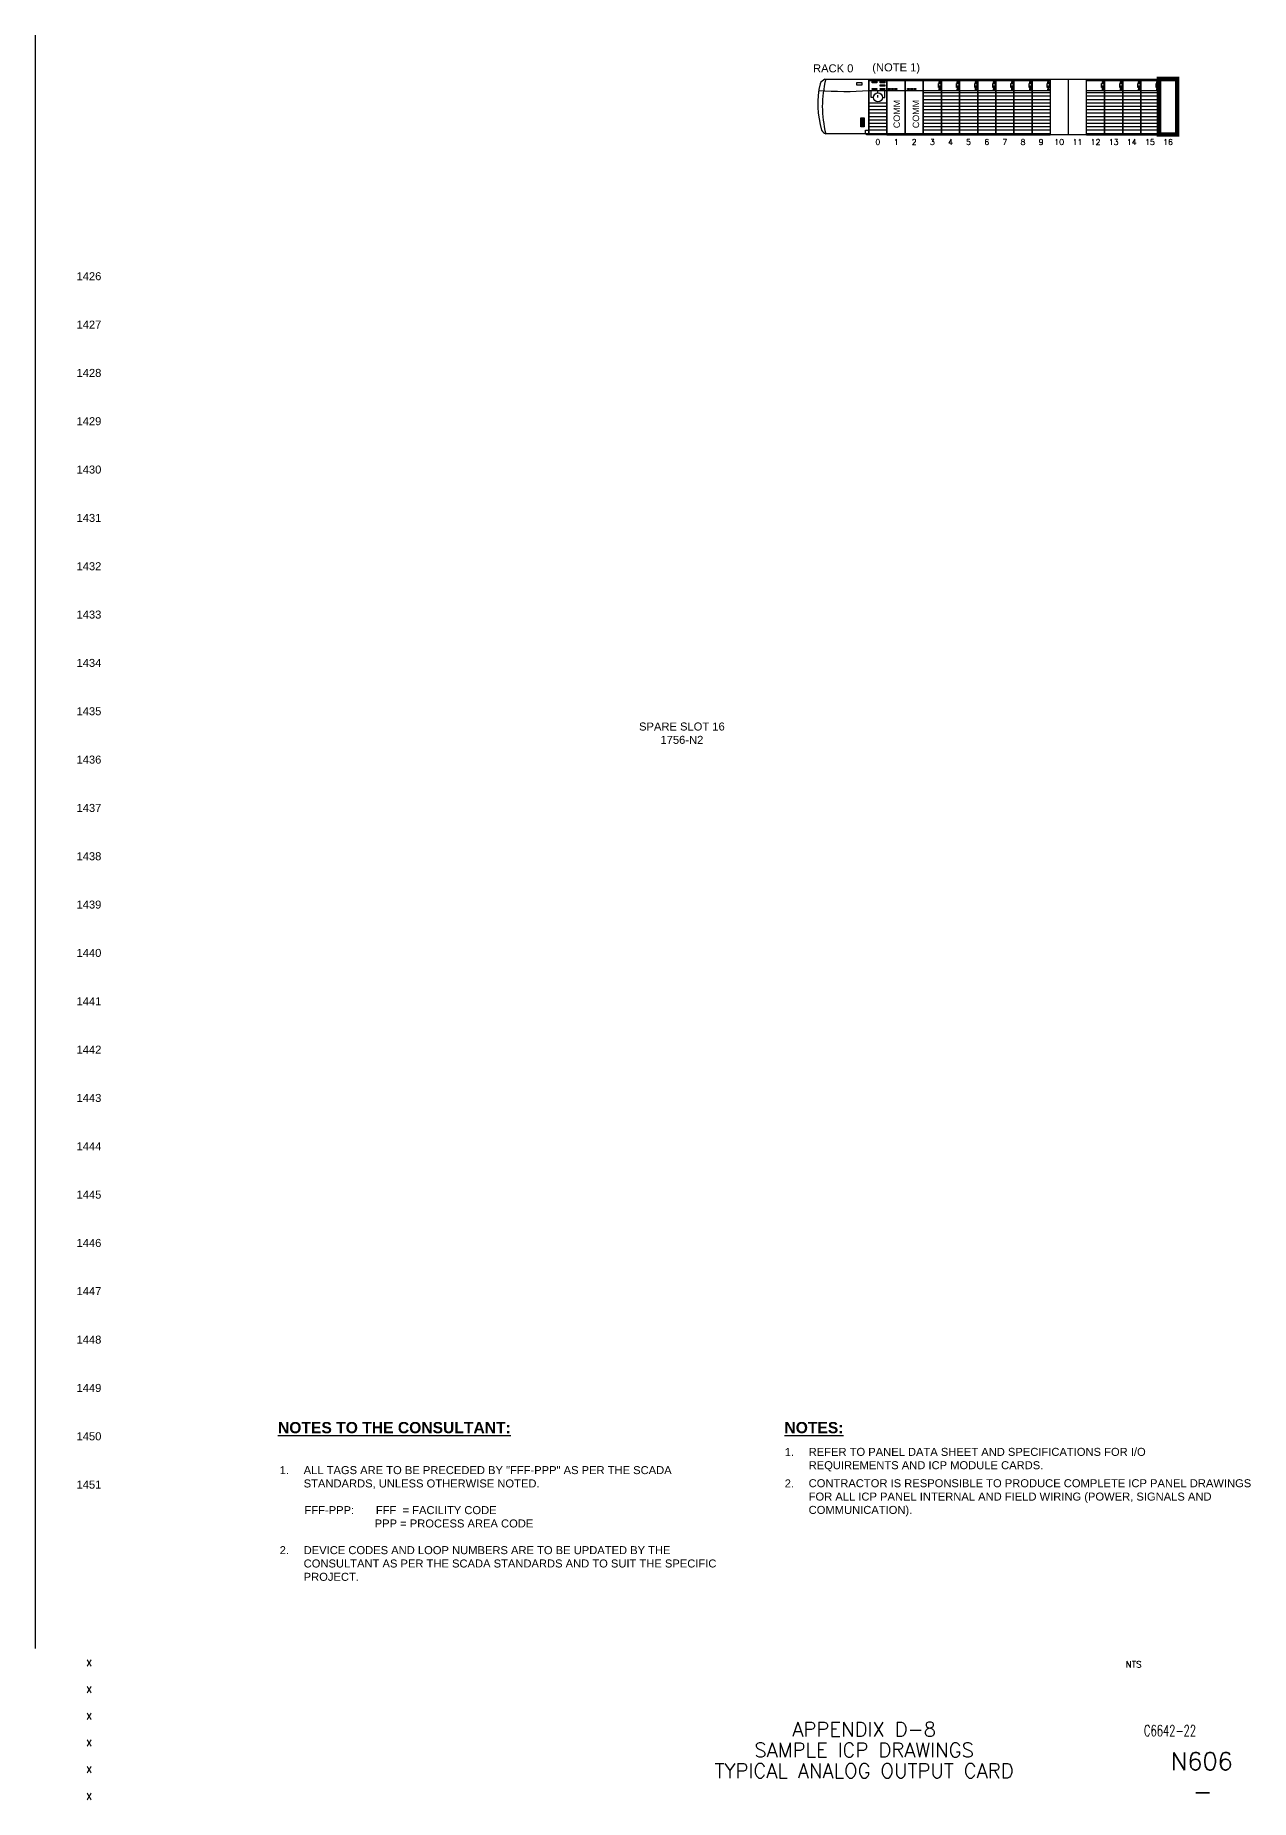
# Paper-space layout 'ANALOG OUTPUT CARD - A1 Sheet' of a CAD drawing. Extents: x 50 to 812, y 22 to 574.
# Drawn here: x 432 to 812, y 23 to 574 of the extents above; entities that cross this region are included whole.
import ezdxf
from ezdxf.enums import TextEntityAlignment as Align

# ---------------------------------------------------------------- set-up
doc = ezdxf.new("R2010")
doc.units = 0
doc.layers.add('BOR-A1', color=7, linetype='Continuous')
doc.layers.add('N-ANNO-TEXT', color=2, linetype='Continuous')
doc.layers.add('N-EQPM', color=4, linetype='Continuous', lineweight=25)
doc.styles.add('_CGS_2-5_NOTES', font='arial.ttf', dxfattribs={"height": 2.5})
doc.styles.add('_CGS_3-5_SUBHEADING', font='arialbd.ttf', dxfattribs={"height": 3.5})
doc.styles.add('STD2-0', font='simplex.shx', dxfattribs={"height": 2})
doc.styles.add('STD3-5', font='simplex.shx', dxfattribs={"height": 3.5})
doc.styles.add('STD4-5', font='simplex.shx', dxfattribs={"height": 4.5})
doc.styles.add('STD5-5', font='SIMPLEX')

# ---------------------------------------------------------------- blocks, each defined once
blk = doc.blocks.new('CGS A1 TITLE ATT')
at = {"layer": 'BOR-A1', "color": 1}
for tag, p, height, style in [('DATE', (448.47, 64.4), 2, 'STD2-0'), ('DRAWN', (448.47, 56.08), 2, 'STD2-0'), ('DESIGNER', (448.47, 47.76), 2, 'STD2-0'), ('FILE', (783.85, 42.55), 3.5, 'STD3-5'), ('CHECKED', (448.47, 39.44), 2, 'STD2-0'), ('ENGINEER', (448.47, 31.12), 2, 'STD2-0'), ('AD909', (787.49, 32), 5.5, 'STD5-5'), ('APPROVED', (448.47, 22.72), 2, 'STD2-0')]:
    blk.add_attdef(tag, p, '', height=height, dxfattribs=dict(at, style=style))
at = {"layer": 'BOR-A1', "color": 1, "style": 'STD2-0', "flags": 4}
blk.add_attdef('SCALE', (773.37, 64), '', height=2, dxfattribs=at)
at = {"layer": 'BOR-A1', "color": 1, "style": 'STD4-5'}
for tag, p in [('TITLE-1', (691.59, 44.75)), ('TITLE-2', (691.59, 38.25)), ('TITLE-3', (691.59, 31.75)), ('TITLE-4', (691.59, 25.25))]:
    blk.add_attdef(tag, text='', height=4.5, dxfattribs=at).set_placement(p, align=Align.MIDDLE_CENTER)
at = {"layer": 'BOR-A1', "color": 1, "style": 'STD5-5'}
blk.add_attdef('999', text='', height=5.5, dxfattribs=at).set_placement((800.49, 22.5), align=Align.RIGHT)

psp = doc.layouts.new('ANALOG OUTPUT CARD - A1 Sheet')

# ---------------------------------------------------------------- linework, layer by layer
psp.add_line((698.74, 543.24), (693.07, 543.24))
for points in [[(698.74, 542.89), (704.41, 542.89), (704.41, 543.24), (698.74, 543.24)], [(704.41, 542.89), (710.08, 542.89), (710.08, 543.24), (704.41, 543.24)]]:
    psp.add_lwpolyline(points, close=True)
at = {"layer": 'N-EQPM'}
for p, q in [((432.5, 574), (432.5, 70)), ((693.07, 559.9), (698.74, 559.9)), ((698.74, 559.9), (704.41, 559.9)), ((699.15, 557.36), (699.79, 557.36)), ((699.15, 557.08), (699.15, 557.36)), ((699.79, 557.08), (699.15, 557.08)), ((699.79, 557.36), (699.79, 557.08)), ((700.14, 557.36), (700.78, 557.36)), ((700.14, 557.08), (700.14, 557.36)), ((700.78, 557.08), (700.14, 557.08)), ((700.78, 557.36), (700.78, 557.08)), ((701.13, 557.36), (701.77, 557.36)), ((701.13, 557.08), (701.13, 557.36)), ((701.77, 557.08), (701.13, 557.08)), ((701.77, 557.36), (701.77, 557.08)), ((704.41, 559.9), (710.08, 559.9)), ((705.14, 557.36), (705.78, 557.36)), ((705.14, 557.08), (705.14, 557.36)), ((705.78, 557.08), (705.14, 557.08)), ((705.78, 557.36), (705.78, 557.08)), ((706.14, 557.36), (706.78, 557.36)), ((706.14, 557.08), (706.14, 557.36)), ((706.78, 557.08), (706.14, 557.08)), ((706.78, 557.36), (706.78, 557.08)), ((707.13, 557.36), (707.77, 557.36)), ((707.13, 557.08), (707.13, 557.36)), ((707.77, 557.08), (707.13, 557.08)), ((707.77, 557.36), (707.77, 557.08)), ((710.08, 559.9), (715.75, 559.9)), ((715.03, 559.58), (715.06, 559.57)), ((715.32, 559.47), (715.33, 559.48)), ((715.75, 560.25), (715.75, 542.89)), ((715.75, 559.9), (721.42, 559.9)), ((720.7, 559.58), (720.73, 559.57)), ((720.99, 559.47), (721, 559.48)), ((721.42, 559.9), (727.09, 559.9)), ((726.37, 559.58), (726.4, 559.57)), ((726.66, 559.47), (726.67, 559.48)), ((727.09, 559.9), (732.76, 559.9)), ((732.04, 559.58), (732.07, 559.57)), ((732.33, 559.47), (732.34, 559.48)), ((732.76, 559.9), (738.42, 559.9)), ((737.7, 559.58), (737.74, 559.57)), ((738, 559.47), (738, 559.48)), ((738.42, 559.9), (744.09, 559.9)), ((743.37, 559.58), (743.41, 559.57)), ((743.67, 559.47), (743.67, 559.48)), ((744.09, 560.25), (744.09, 542.89)), ((744.09, 559.9), (749.76, 559.9)), ((749.04, 559.58), (749.08, 559.57)), ((749.34, 559.47), (749.34, 559.48)), ((755.43, 560.25), (755.43, 542.89)), ((761.1, 559.9), (766.77, 559.9)), ((766.05, 559.58), (766.09, 559.57)), ((766.34, 559.47), (766.35, 559.48)), ((766.77, 559.9), (772.44, 559.9)), ((771.72, 559.58), (771.75, 559.57)), ((772.01, 559.47), (772.02, 559.48)), ((772.44, 559.9), (778.11, 559.9)), ((777.39, 559.58), (777.42, 559.57)), ((777.68, 559.47), (777.69, 559.48)), ((778.11, 559.9), (783.78, 559.9)), ((783.06, 559.58), (783.09, 559.57)), ((783.35, 559.47), (783.36, 559.48)), ((693.07, 556.71), (698.74, 556.71)), ((698.74, 552.81), (693.07, 552.81)), ((698.74, 551.75), (693.07, 551.75)), ((693.78, 554.58), (693.78, 556.71)), ((694.49, 554.58), (693.78, 554.58)), ((695.91, 556), (695.91, 556.71)), ((695.91, 554.58), (695.91, 555.29)), ((697.33, 554.58), (698.03, 554.58)), ((698.03, 554.58), (698.03, 556.71)), ((698.74, 556.71), (704.41, 556.71)), ((704.41, 556.71), (710.08, 556.71)), ((710.08, 556.71), (715.75, 556.71)), ((715.75, 556), (710.08, 556)), ((715.75, 554.94), (710.08, 554.94)), ((715.75, 553.87), (710.08, 553.87)), ((715.75, 552.81), (710.08, 552.81)), ((715.75, 551.75), (710.08, 551.75)), ((715.75, 556.71), (721.42, 556.71)), ((721.42, 556), (715.75, 556)), ((721.42, 554.94), (715.75, 554.94)), ((721.42, 553.87), (715.75, 553.87)), ((721.42, 552.81), (715.75, 552.81)), ((721.42, 551.75), (715.75, 551.75)), ((721.42, 556.71), (727.09, 556.71)), ((727.09, 556), (721.42, 556)), ((727.09, 554.94), (721.42, 554.94)), ((727.09, 553.87), (721.42, 553.87)), ((727.09, 552.81), (721.42, 552.81)), ((727.09, 551.75), (721.42, 551.75)), ((727.09, 556.71), (732.76, 556.71)), ((732.76, 556), (727.09, 556)), ((732.76, 554.94), (727.09, 554.94)), ((732.76, 553.87), (727.09, 553.87)), ((732.76, 552.81), (727.09, 552.81)), ((732.76, 551.75), (727.09, 551.75)), ((732.76, 556.71), (738.42, 556.71)), ((738.42, 556), (732.76, 556)), ((738.42, 554.94), (732.76, 554.94)), ((738.42, 553.87), (732.76, 553.87)), ((738.42, 552.81), (732.76, 552.81)), ((738.42, 551.75), (732.76, 551.75)), ((738.42, 556.71), (744.09, 556.71)), ((744.09, 556), (738.42, 556)), ((744.09, 554.94), (738.42, 554.94)), ((744.09, 553.87), (738.42, 553.87)), ((744.09, 552.81), (738.42, 552.81)), ((744.09, 551.75), (738.42, 551.75)), ((744.09, 556.71), (749.76, 556.71)), ((749.76, 556), (744.09, 556)), ((749.76, 554.94), (744.09, 554.94)), ((749.76, 553.87), (744.09, 553.87)), ((749.76, 552.81), (744.09, 552.81)), ((749.76, 551.75), (744.09, 551.75)), ((761.1, 556.71), (766.77, 556.71)), ((766.77, 556), (761.1, 556)), ((766.77, 554.94), (761.1, 554.94)), ((766.77, 553.87), (761.1, 553.87)), ((766.77, 552.81), (761.1, 552.81)), ((766.77, 551.75), (761.1, 551.75)), ((766.77, 556.71), (772.44, 556.71)), ((772.44, 556), (766.77, 556)), ((772.44, 554.94), (766.77, 554.94)), ((772.44, 553.87), (766.77, 553.87)), ((772.44, 552.81), (766.77, 552.81)), ((772.44, 551.75), (766.77, 551.75)), ((772.44, 556.71), (778.11, 556.71)), ((778.11, 556), (772.44, 556)), ((778.11, 554.94), (772.44, 554.94)), ((778.11, 553.87), (772.44, 553.87)), ((778.11, 552.81), (772.44, 552.81)), ((778.11, 551.75), (772.44, 551.75)), ((778.11, 556.71), (783.78, 556.71)), ((783.78, 556), (778.11, 556)), ((783.78, 554.94), (778.11, 554.94)), ((783.78, 553.87), (778.11, 553.87)), ((783.78, 552.81), (778.11, 552.81)), ((783.78, 551.75), (778.11, 551.75)), ((690.59, 547.85), (691.66, 547.85)), ((691.66, 547.14), (690.59, 547.14)), ((691.66, 546.43), (690.59, 546.43)), ((698.74, 550.69), (693.07, 550.69)), ((698.74, 549.62), (693.07, 549.62)), ((698.74, 548.56), (693.07, 548.56)), ((698.74, 547.5), (693.07, 547.5)), ((698.74, 546.43), (693.07, 546.43)), ((715.75, 550.69), (710.08, 550.69)), ((715.75, 549.62), (710.08, 549.62)), ((715.75, 548.56), (710.08, 548.56)), ((715.75, 547.5), (710.08, 547.5)), ((715.75, 546.43), (710.08, 546.43)), ((721.42, 550.69), (715.75, 550.69)), ((721.42, 549.62), (715.75, 549.62)), ((721.42, 548.56), (715.75, 548.56)), ((721.42, 547.5), (715.75, 547.5)), ((721.42, 546.43), (715.75, 546.43)), ((727.09, 550.69), (721.42, 550.69)), ((727.09, 549.62), (721.42, 549.62)), ((727.09, 548.56), (721.42, 548.56)), ((727.09, 547.5), (721.42, 547.5)), ((727.09, 546.43), (721.42, 546.43)), ((732.76, 550.69), (727.09, 550.69)), ((732.76, 549.62), (727.09, 549.62)), ((732.76, 548.56), (727.09, 548.56)), ((732.76, 547.5), (727.09, 547.5)), ((732.76, 546.43), (727.09, 546.43)), ((738.42, 550.69), (732.76, 550.69)), ((738.42, 549.62), (732.76, 549.62)), ((738.42, 548.56), (732.76, 548.56)), ((738.42, 547.5), (732.76, 547.5)), ((738.42, 546.43), (732.76, 546.43)), ((744.09, 550.69), (738.42, 550.69)), ((744.09, 549.62), (738.42, 549.62)), ((744.09, 548.56), (738.42, 548.56)), ((744.09, 547.5), (738.42, 547.5)), ((744.09, 546.43), (738.42, 546.43)), ((749.76, 550.69), (744.09, 550.69)), ((749.76, 549.62), (744.09, 549.62)), ((749.76, 548.56), (744.09, 548.56)), ((749.76, 547.5), (744.09, 547.5)), ((749.76, 546.43), (744.09, 546.43)), ((766.77, 550.69), (761.1, 550.69)), ((766.77, 549.62), (761.1, 549.62)), ((766.77, 548.56), (761.1, 548.56)), ((766.77, 547.5), (761.1, 547.5)), ((766.77, 546.43), (761.1, 546.43)), ((772.44, 550.69), (766.77, 550.69)), ((772.44, 549.62), (766.77, 549.62)), ((772.44, 548.56), (766.77, 548.56)), ((772.44, 547.5), (766.77, 547.5)), ((772.44, 546.43), (766.77, 546.43)), ((778.11, 550.69), (772.44, 550.69)), ((778.11, 549.62), (772.44, 549.62)), ((778.11, 548.56), (772.44, 548.56)), ((778.11, 547.5), (772.44, 547.5)), ((778.11, 546.43), (772.44, 546.43)), ((783.78, 550.69), (778.11, 550.69)), ((783.78, 549.62), (778.11, 549.62)), ((783.78, 548.56), (778.11, 548.56)), ((783.78, 547.5), (778.11, 547.5)), ((783.78, 546.43), (778.11, 546.43)), ((691.66, 545.72), (690.59, 545.72)), ((698.74, 545.37), (693.07, 545.37)), ((698.74, 544.31), (693.07, 544.31)), ((704.41, 543.24), (698.74, 543.24)), ((710.08, 543.24), (704.41, 543.24)), ((715.75, 545.37), (710.08, 545.37)), ((715.75, 544.31), (710.08, 544.31)), ((715.75, 543.24), (710.08, 543.24)), ((721.42, 545.37), (715.75, 545.37)), ((721.42, 544.31), (715.75, 544.31)), ((721.42, 543.24), (715.75, 543.24)), ((727.09, 545.37), (721.42, 545.37)), ((727.09, 544.31), (721.42, 544.31)), ((727.09, 543.24), (721.42, 543.24)), ((732.76, 545.37), (727.09, 545.37)), ((732.76, 544.31), (727.09, 544.31)), ((732.76, 543.24), (727.09, 543.24)), ((738.42, 545.37), (732.76, 545.37)), ((738.42, 544.31), (732.76, 544.31)), ((738.42, 543.24), (732.76, 543.24)), ((744.09, 545.37), (738.42, 545.37)), ((744.09, 544.31), (738.42, 544.31)), ((744.09, 543.24), (738.42, 543.24)), ((749.76, 545.37), (744.09, 545.37)), ((749.76, 544.31), (744.09, 544.31)), ((749.76, 543.24), (744.09, 543.24)), ((766.77, 545.37), (761.1, 545.37)), ((766.77, 544.31), (761.1, 544.31)), ((766.77, 543.24), (761.1, 543.24)), ((772.44, 545.37), (766.77, 545.37)), ((772.44, 544.31), (766.77, 544.31)), ((772.44, 543.24), (766.77, 543.24)), ((778.11, 545.37), (772.44, 545.37)), ((778.11, 544.31), (772.44, 544.31)), ((778.11, 543.24), (772.44, 543.24)), ((783.78, 545.37), (778.11, 545.37)), ((783.78, 544.31), (778.11, 544.31)), ((783.78, 543.24), (778.11, 543.24))]:
    psp.add_line(p, q, dxfattribs=at)
for points in [[(679.35, 560.25), (693.07, 560.25), (693.07, 543.24), (679.61, 543.24)], [(715.32, 559.47), (715, 559.47)], [(715.31, 557.22), (715.03, 557.22)], [(720.99, 559.47), (720.67, 559.47)], [(720.98, 557.22), (720.7, 557.22)], [(726.66, 559.47), (726.33, 559.47)], [(726.65, 557.22), (726.37, 557.22)], [(732.33, 559.47), (732, 559.47)], [(732.32, 557.22), (732.04, 557.22)], [(738, 559.47), (737.67, 559.47)], [(737.99, 557.22), (737.71, 557.22)], [(743.67, 559.47), (743.34, 559.47)], [(743.66, 557.22), (743.38, 557.22)], [(749.34, 559.47), (749.01, 559.47)], [(749.33, 557.22), (749.05, 557.22)], [(766.34, 559.47), (766.02, 559.47)], [(766.33, 557.22), (766.05, 557.22)], [(772.01, 559.47), (771.69, 559.47)], [(772, 557.22), (771.72, 557.22)], [(777.68, 559.47), (777.35, 559.47)], [(777.67, 557.22), (777.39, 557.22)], [(783.35, 559.47), (783.02, 559.47)], [(783.34, 557.22), (783.06, 557.22)]]:
    psp.add_lwpolyline(points, dxfattribs=at)
for points in [[(690.95, 559.19), (689.18, 559.19), (689.18, 558.48), (690.95, 558.48)], [(698.74, 543.24), (693.07, 543.24), (693.07, 560.25), (698.74, 560.25)], [(693.07, 560.25), (789.45, 560.25), (789.45, 542.89), (693.07, 542.89)], [(694.14, 559.54), (695.55, 559.54), (695.55, 559.19), (694.14, 559.19)], [(694.14, 557.42), (695.55, 557.42), (695.55, 557.06), (694.14, 557.06)], [(696.62, 559.54), (698.03, 559.54), (698.03, 559.19), (696.62, 559.19)], [(696.62, 558.48), (698.03, 558.48), (698.03, 558.13), (696.62, 558.13)], [(696.62, 557.42), (698.03, 557.42), (698.03, 557.06), (696.62, 557.06)], [(704.41, 543.24), (698.74, 543.24), (698.74, 560.25), (704.41, 560.25)], [(710.08, 543.24), (704.41, 543.24), (704.41, 560.25), (710.08, 560.25)], [(715.75, 543.24), (710.08, 543.24), (710.08, 560.25), (715.75, 560.25)], [(714.82, 558.9), (715.53, 558.9), (715.53, 557.66), (714.82, 557.66)], [(714.91, 557.75), (715.44, 557.75), (715.44, 558.1), (714.91, 558.1)], [(721.42, 543.24), (715.75, 543.24), (715.75, 560.25), (721.42, 560.25)], [(720.49, 558.9), (721.2, 558.9), (721.2, 557.66), (720.49, 557.66)], [(720.58, 557.75), (721.11, 557.75), (721.11, 558.1), (720.58, 558.1)], [(727.09, 543.24), (721.42, 543.24), (721.42, 560.25), (727.09, 560.25)], [(726.16, 558.9), (726.87, 558.9), (726.87, 557.66), (726.16, 557.66)], [(726.25, 557.75), (726.78, 557.75), (726.78, 558.1), (726.25, 558.1)], [(732.76, 543.24), (727.09, 543.24), (727.09, 560.25), (732.76, 560.25)], [(731.83, 558.9), (732.53, 558.9), (732.53, 557.66), (731.83, 557.66)], [(731.91, 557.75), (732.45, 557.75), (732.45, 558.1), (731.91, 558.1)], [(738.42, 543.24), (732.76, 543.24), (732.76, 560.25), (738.42, 560.25)], [(737.5, 558.9), (738.2, 558.9), (738.2, 557.66), (737.5, 557.66)], [(737.58, 557.75), (738.12, 557.75), (738.12, 558.1), (737.58, 558.1)], [(744.09, 543.24), (738.42, 543.24), (738.42, 560.25), (744.09, 560.25)], [(743.16, 558.9), (743.87, 558.9), (743.87, 557.66), (743.16, 557.66)], [(743.25, 557.75), (743.78, 557.75), (743.78, 558.1), (743.25, 558.1)], [(749.76, 543.24), (744.09, 543.24), (744.09, 560.25), (749.76, 560.25)], [(748.83, 558.9), (749.54, 558.9), (749.54, 557.66), (748.83, 557.66)], [(748.92, 557.75), (749.45, 557.75), (749.45, 558.1), (748.92, 558.1)], [(766.77, 543.24), (761.1, 543.24), (761.1, 560.25), (766.77, 560.25)], [(765.84, 558.9), (766.55, 558.9), (766.55, 557.66), (765.84, 557.66)], [(765.93, 557.75), (766.46, 557.75), (766.46, 558.1), (765.93, 558.1)], [(772.44, 543.24), (766.77, 543.24), (766.77, 560.25), (772.44, 560.25)], [(771.51, 558.9), (772.22, 558.9), (772.22, 557.66), (771.51, 557.66)], [(771.6, 557.75), (772.13, 557.75), (772.13, 558.1), (771.6, 558.1)], [(778.11, 543.24), (772.44, 543.24), (772.44, 560.25), (778.11, 560.25)], [(777.18, 558.9), (777.89, 558.9), (777.89, 557.66), (777.18, 557.66)], [(777.27, 557.75), (777.8, 557.75), (777.8, 558.1), (777.27, 558.1)], [(783.78, 543.24), (778.11, 543.24), (778.11, 560.25), (783.78, 560.25)], [(782.85, 558.9), (783.56, 558.9), (783.56, 557.66), (782.85, 557.66)], [(782.94, 557.75), (783.47, 557.75), (783.47, 558.1), (782.94, 558.1)], [(690.59, 548.2), (691.66, 548.2), (691.66, 545.37), (690.59, 545.37)], [(693.07, 543.24), (692.01, 543.24), (692.01, 544.31), (693.07, 544.31)], [(692.36, 543.24), (698.74, 543.24), (698.74, 542.89), (692.36, 542.89)], [(710.08, 542.89), (715.75, 542.89), (715.75, 543.24), (710.08, 543.24)], [(715.75, 542.89), (721.42, 542.89), (721.42, 543.24), (715.75, 543.24)], [(721.42, 542.89), (727.09, 542.89), (727.09, 543.24), (721.42, 543.24)], [(727.09, 542.89), (732.76, 542.89), (732.76, 543.24), (727.09, 543.24)], [(732.76, 542.89), (738.42, 542.89), (738.42, 543.24), (732.76, 543.24)], [(738.42, 542.89), (744.09, 542.89), (744.09, 543.24), (738.42, 543.24)], [(744.09, 542.89), (749.76, 542.89), (749.76, 543.24), (744.09, 543.24)], [(761.1, 542.89), (766.77, 542.89), (766.77, 543.24), (761.1, 543.24)], [(766.77, 542.89), (772.44, 542.89), (772.44, 543.24), (766.77, 543.24)], [(772.44, 542.89), (778.11, 542.89), (778.11, 543.24), (772.44, 543.24)], [(778.11, 542.89), (783.78, 542.89), (783.78, 543.24), (778.11, 543.24)]]:
    psp.add_lwpolyline(points, close=True, dxfattribs=at)
for points in [[(715, 559.47), (714.99, 559.47, 0.414214), (714.95, 559.44), (714.95, 559.3)], [(715, 557.22), (714.99, 557.22, 0.414214), (714.95, 557.18), (714.95, 557.04)], [(715.4, 557.04), (715.4, 557.18, 0.414214), (715.36, 557.22), (715.35, 557.22)], [(715.4, 559.3), (715.4, 559.44, 0.417757), (715.36, 559.47), (715.36, 559.47)], [(720.67, 559.47), (720.66, 559.47, 0.414214), (720.62, 559.44), (720.62, 559.3)], [(720.67, 557.22), (720.66, 557.22, 0.414214), (720.62, 557.18), (720.62, 557.04)], [(721.06, 557.04), (721.06, 557.18, 0.414214), (721.03, 557.22), (721.02, 557.22)], [(721.06, 559.3), (721.06, 559.44, 0.417757), (721.03, 559.47), (721.03, 559.47)], [(726.33, 559.47), (726.33, 559.47, 0.414214), (726.29, 559.44), (726.29, 559.3)], [(726.33, 557.22), (726.33, 557.22, 0.414214), (726.29, 557.18), (726.29, 557.04)], [(726.73, 557.04), (726.73, 557.18, 0.414214), (726.7, 557.22), (726.69, 557.22)], [(726.73, 559.3), (726.73, 559.44, 0.417757), (726.7, 559.47), (726.7, 559.47)], [(732, 559.47), (731.99, 559.47, 0.414214), (731.96, 559.44), (731.96, 559.3)], [(732, 557.22), (731.99, 557.22, 0.414214), (731.96, 557.18), (731.96, 557.04)], [(732.4, 557.04), (732.4, 557.18, 0.414214), (732.37, 557.22), (732.36, 557.22)], [(732.4, 559.3), (732.4, 559.44, 0.417757), (732.37, 559.47), (732.37, 559.47)], [(737.67, 559.47), (737.66, 559.47, 0.414214), (737.63, 559.44), (737.63, 559.3)], [(737.67, 557.22), (737.66, 557.22, 0.414214), (737.63, 557.18), (737.63, 557.04)], [(738.07, 557.04), (738.07, 557.18, 0.414214), (738.04, 557.22), (738.03, 557.22)], [(738.07, 559.3), (738.07, 559.44, 0.417757), (738.04, 559.47), (738.04, 559.47)], [(743.34, 559.47), (743.33, 559.47, 0.414214), (743.3, 559.44), (743.3, 559.3)], [(743.34, 557.22), (743.33, 557.22, 0.414214), (743.3, 557.18), (743.3, 557.04)], [(743.74, 557.04), (743.74, 557.18, 0.414214), (743.7, 557.22), (743.7, 557.22)], [(743.74, 559.3), (743.74, 559.44, 0.417757), (743.71, 559.47), (743.71, 559.47)], [(749.01, 559.47), (749, 559.47, 0.414214), (748.97, 559.44), (748.97, 559.3)], [(749.01, 557.22), (749, 557.22, 0.414214), (748.97, 557.18), (748.97, 557.04)], [(749.41, 557.04), (749.41, 557.18, 0.414214), (749.37, 557.22), (749.36, 557.22)], [(749.41, 559.3), (749.41, 559.44, 0.417757), (749.38, 559.47), (749.38, 559.47)], [(766.02, 559.47), (766.01, 559.47, 0.414214), (765.97, 559.44), (765.97, 559.3)], [(766.02, 557.22), (766.01, 557.22, 0.414214), (765.97, 557.18), (765.97, 557.04)], [(766.42, 557.04), (766.42, 557.18, 0.414214), (766.38, 557.22), (766.37, 557.22)], [(766.42, 559.3), (766.42, 559.44, 0.417757), (766.39, 559.47), (766.39, 559.47)], [(771.69, 559.47), (771.68, 559.47, 0.414214), (771.64, 559.44), (771.64, 559.3)], [(771.69, 557.22), (771.68, 557.22, 0.414214), (771.64, 557.18), (771.64, 557.04)], [(772.08, 557.04), (772.08, 557.18, 0.414214), (772.05, 557.22), (772.04, 557.22)], [(772.08, 559.3), (772.08, 559.44, 0.417757), (772.05, 559.47), (772.05, 559.47)], [(777.35, 559.47), (777.35, 559.47, 0.414214), (777.31, 559.44), (777.31, 559.3)], [(777.35, 557.22), (777.35, 557.22, 0.414214), (777.31, 557.18), (777.31, 557.04)], [(777.75, 557.04), (777.75, 557.18, 0.414214), (777.72, 557.22), (777.71, 557.22)], [(777.75, 559.3), (777.75, 559.44, 0.417757), (777.72, 559.47), (777.72, 559.47)], [(783.02, 559.47), (783.01, 559.47, 0.414214), (782.98, 559.44), (782.98, 559.3)], [(783.02, 557.22), (783.01, 557.22, 0.414214), (782.98, 557.18), (782.98, 557.04)], [(783.42, 557.04), (783.42, 557.18, 0.414214), (783.39, 557.22), (783.38, 557.22)], [(783.42, 559.3), (783.42, 559.44, 0.417757), (783.39, 559.47), (783.39, 559.47)]]:
    psp.add_lwpolyline(points, format="xyb", dxfattribs=at)
at = {"layer": 'N-EQPM', "const_width": 1.39}
psp.add_lwpolyline([(783.78, 560.33), (783.78, 542.97), (789.45, 542.97), (789.45, 560.33)], close=True, dxfattribs=at)
at = {"layer": 'N-EQPM'}
for centre, radius in [((695.91, 554.58), 1.42), ((691.12, 547.5), 0.177), ((691.12, 546.79), 0.177), ((691.12, 546.08), 0.177)]:
    psp.add_circle(centre, radius, dxfattribs=at)
for centre, radius, start, end in [((706.97, 552.51), 29.83, 167.7563, 195.9646), ((680.19, 557.79), 2.6, 108.7788, 156.2175), ((712.54, 551.75), 34.01, 165.5218, 194.4782), ((715.17, 559.3), 0.221, 180, 0), ((715.17, 557.04), 0.221, 180, 0), ((720.84, 559.3), 0.221, 180, 0), ((720.84, 557.04), 0.221, 180, 0), ((726.51, 559.3), 0.221, 180, 0), ((726.51, 557.04), 0.221, 180, 0), ((732.18, 559.3), 0.221, 180, 0), ((732.18, 557.04), 0.221, 180, 0), ((737.85, 559.3), 0.221, 180, 0), ((737.85, 557.04), 0.221, 180, 0), ((743.52, 559.3), 0.221, 180, 0), ((743.52, 557.04), 0.221, 180, 0), ((749.19, 559.3), 0.221, 180, 0), ((749.19, 557.04), 0.221, 180, 0), ((766.19, 559.3), 0.221, 180, 0), ((766.19, 557.04), 0.221, 180, 0), ((771.86, 559.3), 0.221, 180, 0), ((771.86, 557.04), 0.221, 180, 0), ((777.53, 559.3), 0.221, 180, 0), ((777.53, 557.04), 0.221, 180, 0), ((783.2, 559.3), 0.221, 180, 0), ((783.2, 557.04), 0.221, 180, 0), ((685.48, 680.3), 123.83, 266.2623, 273.5153), ((680.42, 545.61), 2.5, 211.3592, 251.1)]:
    psp.add_arc(centre, radius, start, end, dxfattribs=at)
for centre, major_axis, ratio in [((715.17, 557.22), (0, -0.266), 0.666667), ((715.2, 559.53), (-0.084, -0.252), 0.666667), ((715.17, 557.22), (0, -0.228), 0.610413), ((715.2, 559.53), (-0.072, -0.216), 0.610413), ((720.84, 557.22), (0, -0.266), 0.666667), ((720.87, 559.53), (-0.084, -0.252), 0.666667), ((720.84, 557.22), (0, -0.228), 0.610413), ((720.87, 559.53), (-0.072, -0.216), 0.610413), ((726.51, 557.22), (0, -0.266), 0.666667), ((726.53, 559.53), (-0.084, -0.252), 0.666667), ((726.51, 557.22), (0, -0.228), 0.610413), ((726.53, 559.53), (-0.072, -0.216), 0.610413), ((732.18, 557.22), (0, -0.266), 0.666667), ((732.2, 559.53), (-0.084, -0.252), 0.666667), ((732.18, 557.22), (0, -0.228), 0.610413), ((732.2, 559.53), (-0.072, -0.216), 0.610413), ((737.85, 557.22), (0, -0.266), 0.666667), ((737.87, 559.53), (-0.084, -0.252), 0.666667), ((737.85, 557.22), (0, -0.228), 0.610413), ((737.87, 559.53), (-0.072, -0.216), 0.610413), ((743.52, 557.22), (0, -0.266), 0.666667), ((743.54, 559.53), (-0.084, -0.252), 0.666667), ((743.52, 557.22), (0, -0.228), 0.610413), ((743.54, 559.53), (-0.072, -0.216), 0.610413), ((749.19, 557.22), (0, -0.266), 0.666667), ((749.21, 559.53), (-0.084, -0.252), 0.666667), ((749.19, 557.22), (0, -0.228), 0.610413), ((749.21, 559.53), (-0.072, -0.216), 0.610413), ((766.19, 557.22), (0, -0.266), 0.666667), ((766.22, 559.53), (-0.084, -0.252), 0.666667), ((766.19, 557.22), (0, -0.228), 0.610413), ((766.22, 559.53), (-0.072, -0.216), 0.610413), ((771.86, 557.22), (0, -0.266), 0.666667), ((771.89, 559.53), (-0.084, -0.252), 0.666667), ((771.86, 557.22), (0, -0.228), 0.610413), ((771.89, 559.53), (-0.072, -0.216), 0.610413), ((777.53, 557.22), (0, -0.266), 0.666667), ((777.55, 559.53), (-0.084, -0.252), 0.666667), ((777.53, 557.22), (0, -0.228), 0.610413), ((777.55, 559.53), (-0.072, -0.216), 0.610413), ((783.2, 557.22), (0, -0.266), 0.666667), ((783.22, 559.53), (-0.084, -0.252), 0.666667), ((783.2, 557.22), (0, -0.228), 0.610413), ((783.22, 559.53), (-0.072, -0.216), 0.610413)]:
    psp.add_ellipse(centre, major_axis=major_axis, ratio=ratio, start_param=1.570796, end_param=4.712389, dxfattribs=at)

# ---------------------------------------------------------------- block references
ref = psp.add_blockref('CGS A1 TITLE ATT', (0, 0))
ref.add_attrib('TITLE-1', 'APPENDIX D-8', dxfattribs={"layer": 'BOR-A1', "color": 1, "height": 4.5, "style": 'STD4-5'}).set_placement((691.59, 44.75), align=Align.MIDDLE_CENTER)
ref.add_attrib('TITLE-2', 'SAMPLE ICP DRAWINGS', dxfattribs={"layer": 'BOR-A1', "color": 1, "height": 4.5, "style": 'STD4-5'}).set_placement((691.59, 38.25), align=Align.MIDDLE_CENTER)
ref.add_attrib('TITLE-3', 'TYPICAL ANALOG OUTPUT CARD', dxfattribs={"layer": 'BOR-A1', "color": 1, "height": 4.5, "style": 'STD4-5'}).set_placement((691.59, 31.75), align=Align.MIDDLE_CENTER)
ref.add_attrib('AD909', 'N606', (787.49, 32), dxfattribs={"layer": 'BOR-A1', "color": 1, "height": 5.5, "style": 'STD5-5'})
ref.add_attrib('FILE', 'C6642-22', (779.08, 42.56), dxfattribs={"layer": 'BOR-A1', "color": 1, "height": 3.5, "style": 'STD3-5', "width": 0.65})
ref.add_attrib('SCALE', 'NTS', (773.37, 64), dxfattribs={"layer": 'BOR-A1', "color": 1, "height": 2, "style": 'STD2-0'})
ref.add_attrib('DATE', 'X', (448.47, 64.4), dxfattribs={"layer": 'BOR-A1', "color": 1, "height": 2, "style": 'STD2-0'})
ref.add_attrib('DRAWN', 'X', (448.47, 56.08), dxfattribs={"layer": 'BOR-A1', "color": 1, "height": 2, "style": 'STD2-0'})
ref.add_attrib('DESIGNER', 'X', (448.47, 47.76), dxfattribs={"layer": 'BOR-A1', "color": 1, "height": 2, "style": 'STD2-0'})
ref.add_attrib('CHECKED', 'X', (448.47, 39.44), dxfattribs={"layer": 'BOR-A1', "color": 1, "height": 2, "style": 'STD2-0'})
ref.add_attrib('ENGINEER', 'X', (448.47, 31.12), dxfattribs={"layer": 'BOR-A1', "color": 1, "height": 2, "style": 'STD2-0'})
ref.add_attrib('APPROVED', 'X', (448.47, 22.72), dxfattribs={"layer": 'BOR-A1', "color": 1, "height": 2, "style": 'STD2-0'})
ref.add_attrib('999', '-', dxfattribs={"layer": 'BOR-A1', "color": 1, "height": 5.5, "style": 'STD5-5'}).set_placement((800.49, 22.5), align=Align.RIGHT)

# ---------------------------------------------------------------- texts
at = {"layer": 'N-ANNO-TEXT', "style": '_CGS_2-5_NOTES'}
for s, insert, char_height, width, attachment_point in [('RACK 0', (681.93, 563.66), 2.5, 22.2931, 5), ('(NOTE 1)', (701.61, 563.6), 2.5, 30.8297, 5), ('{\\Fromans|c0;0}', (695.88, 540.64), 1.8, 8.6989, 5), ('{\\Fromans|c0;1}', (701.6, 540.64), 1.8, 8.6989, 5), ('{\\Fromans|c0;2}', (707.24, 540.64), 1.8, 8.6989, 5), ('{\\Fromans|c0;3}', (712.91, 540.64), 1.8, 8.6989, 5), ('{\\Fromans|c0;4}', (718.57, 540.64), 1.8, 8.6989, 5), ('{\\Fromans|c0;5}', (724.23, 540.64), 1.8, 8.6989, 5), ('{\\Fromans|c0;6}', (729.95, 540.64), 1.8, 8.6989, 5), ('{\\Fromans|c0;7}', (735.58, 540.64), 1.8, 8.6989, 5), ('{\\Fromans|c0;8}', (741.25, 540.64), 1.8, 8.6989, 5), ('{\\Fromans|c0;9}', (746.92, 540.64), 1.8, 8.6989, 5), ('{\\Fromans|c0;10}', (752.57, 540.64), 1.8, 8.6989, 5), ('{\\Fromans|c0;11}', (758.29, 540.64), 1.8, 8.6989, 5), ('{\\Fromans|c0;12}', (763.93, 540.64), 1.8, 8.6989, 5), ('{\\Fromans|c0;13}', (769.6, 540.64), 1.8, 8.6989, 5), ('{\\Fromans|c0;14}', (775.26, 540.64), 1.8, 8.6989, 5), ('{\\Fromans|c0;15}', (780.93, 540.64), 1.8, 8.6989, 5), ('{\\Fromans|c0;16}', (786.6, 540.64), 1.8, 8.6989, 5), ('1426', (449.27, 498.7), 2.5, 15.2361, 5), ('1427', (449.27, 483.6), 2.5, 15.2361, 5), ('1428', (449.27, 468.5), 2.5, 15.2361, 5), ('1429', (449.27, 453.4), 2.5, 15.2361, 5), ('1430', (449.27, 438.3), 2.5, 15.2361, 5), ('1431', (449.27, 423.19), 2.5, 15.2361, 5), ('1432', (449.27, 408.09), 2.5, 15.2361, 5), ('1433', (449.27, 392.99), 2.5, 15.2361, 5), ('1434', (449.27, 377.89), 2.5, 15.2361, 5), ('1435', (449.27, 362.79), 2.5, 15.2361, 5), ('SPARE SLOT 16\\P1756-N2', (634.63, 355.93), 2.5, 259.2087, 5), ('1436', (449.27, 347.68), 2.5, 15.2361, 5), ('1437', (449.27, 332.58), 2.5, 15.2361, 5), ('1438', (449.27, 317.48), 2.5, 15.2361, 5), ('1439', (449.27, 302.38), 2.5, 15.2361, 5), ('1440', (449.27, 287.28), 2.5, 15.2361, 5), ('1441', (449.27, 272.17), 2.5, 15.2361, 5), ('1442', (449.27, 257.07), 2.5, 15.2361, 5), ('1443', (449.27, 241.97), 2.5, 15.2361, 5), ('1444', (449.27, 226.87), 2.5, 15.2361, 5), ('1445', (449.27, 211.76), 2.5, 15.2361, 5), ('1446', (449.27, 196.66), 2.5, 15.2361, 5), ('1447', (449.27, 181.63), 2.5, 15.2361, 5), ('1448', (449.27, 166.46), 2.5, 15.2361, 5), ('1449', (449.27, 151.36), 2.5, 15.2361, 5), ('1450', (449.27, 136.25), 2.5, 15.2361, 5), ('1.', (666.77, 132.59), 2.5, 96.6043, 1), ('REFER TO PANEL DATA SHEET AND SPECIFICATIONS FOR I/O REQUIREMENTS AND ICP MODULE CARDS.', (674.26, 132.65), 2.5, 126.4424, 1), ('\\pi-7.5,l7.5,t7.5;{\\fArial|b0|i0|c0|p39;1.^IALL TAGS ARE TO BE PRECEDED BY "FFF-PPP" AS PER THE SCADA STANDARDS, UNLESS OTHERWISE NOTED.\\P\\pi0,l0,tz;\\P        FFF-PPP:       FFF  = FACILITY CODE\\P ^I^I          PPP = PROCESS AREA CODE \\P\\P\\pi-7.5,l7.5,t7.5;2.^IDEVICE CODES AND LOOP NUMBERS ARE TO BE UPDATED BY THE CONSULTANT AS PER THE SCADA STANDARDS AND TO SUIT THE SPECIFIC PROJECT.}', (508.9, 126.95), 2.5, 141.5827, 1), ('1451', (449.27, 121.15), 2.5, 15.2361, 5), ('2.', (666.77, 122.79), 2.5, 96.6043, 1), ('CONTRACTOR IS RESPONSIBLE TO PRODUCE COMPLETE ICP PANEL DRAWINGS FOR ALL ICP PANEL INTERNAL AND FIELD WIRING (POWER, SIGNALS AND COMMUNICATION). ', (674.26, 122.85), 2.5, 141.5827, 1)]:
    psp.add_mtext(s, dxfattribs=dict(at, insert=insert, char_height=char_height, width=width, attachment_point=attachment_point))
at = {"layer": 'N-ANNO-TEXT', "char_height": 2, "width": 30.8297, "attachment_point": 5, "rotation": 90, "style": '_CGS_2-5_NOTES'}
for insert in [(701.8, 549.4), (707.8, 549.4)]:
    psp.add_mtext('COMM', dxfattribs=dict(at, insert=insert))
at = {"layer": 'N-ANNO-TEXT', "color": 4, "char_height": 3.5, "width": 84.9917, "attachment_point": 1, "style": '_CGS_3-5_SUBHEADING'}
for s, insert in [('{\\LNOTES TO THE CONSULTANT:}', (508.36, 140.73)), ('{\\LNOTES:}', (666.68, 140.73))]:
    psp.add_mtext(s, dxfattribs=dict(at, insert=insert))

doc.saveas('drawing.dxf')
